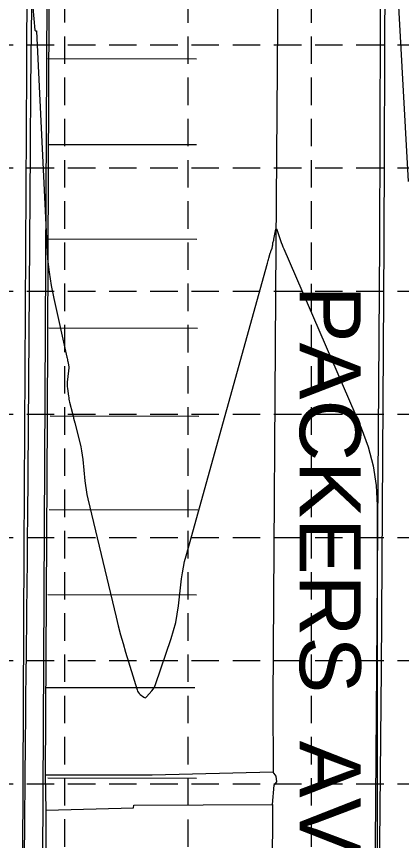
# Model space of a CAD drawing. Extents: x 4841 to 5381, y 4863 to 5725.
# Drawn here: x 4957.9 to 5000, y 5516.2 to 5606.2 of the extents above; entities that cross this region are included whole.
import ezdxf
from ezdxf.enums import TextEntityAlignment as Align

# ---------------------------------------------------------------- set-up
doc = ezdxf.new("R2010")
doc.units = 0
doc.header["$MEASUREMENT"] = 0
doc.linetypes.add('HIDDEN', pattern=[0.375, 0.25, -0.125])
for name, color, linetype, lineweight in [('10', 7, 'Continuous', 0), ('27', 7, 'Continuous', 0), ('30', 7, 'Continuous', 0), ('EC', 35, 'Continuous', 0)]:
    doc.layers.add(name, color=color, linetype=linetype, lineweight=lineweight)
doc.layers.add('GRID', color=254, linetype='HIDDEN')
doc.styles.get("Standard").update_dxf_attribs({"font": 'ARIAL.TTF'})

msp = doc.modelspace()

# ---------------------------------------------------------------- linework, layer by layer
at = {"layer": '27', "color": 7, "linetype": 'Continuous', "lineweight": 0}
msp.add_line((4961.147, 5519.571), (4961.067, 5523.391), dxfattribs=at)
for points in [[(4997.735, 5650.245), (4997.755, 5641.248), (4997.547, 5581.513), (4997.22, 5534.95), (4997.07, 5515.937), (4997.042, 5503.817), (4999.949, 5498.452), (4999.629, 5460.46), (4999.449, 5408.861), (4998.928, 5341.438)], [(4998.235, 5650.246), (4998.255, 5641.248), (4998.047, 5581.51), (4997.72, 5534.946), (4997.57, 5515.934), (4997.542, 5503.943), (5000.45, 5498.577), (5000.129, 5460.457), (4999.949, 5408.859), (4999.428, 5341.434)], [(4973.846, 5641.602), (4959.13, 5641.629), (4958.979, 5600.462), (4958.714, 5548.021), (4958.546, 5514.357), (4957.985, 5458.128), (4957.717, 5410.398), (4957.28, 5402.247), (4957.576, 5374.493), (4956.999, 5320.571), (4956.894, 5285.647)], [(4961.067, 5523.391), (4961.272, 5562.347), (4961.502, 5615.728), (4961.727, 5630.616), (4963.563, 5630.362), (4963.269, 5631.81), (4963.179, 5632.153), (4962.549, 5632.155), (4962.509, 5631.816), (4961.673, 5631.868), (4961.681, 5639.175), (4973.848, 5639.101), (4986.368, 5639.154)], [(4986.678, 5639.204), (4986.25, 5581.284), (4985.912, 5531.579), (4985.942, 5523.693)], [(4961.147, 5519.571), (4970.673, 5519.813), (4970.738, 5520.116), (4985.869, 5520.172), (4986.053, 5522.296), (4986.355, 5522.671), (4986.264, 5523.278), (4985.942, 5523.693), (4972.741, 5523.377), (4961.067, 5523.391)], [(4985.869, 5520.172), (4985.869, 5520.172), (4985.753, 5497.606), (4985.492, 5452.102), (4985.217, 5404.464), (4985.043, 5379.771)], [(4961.158, 5512.55), (4961.147, 5519.571)]]:
    msp.add_lwpolyline(points, dxfattribs=at)
at = {"layer": '30', "color": 7, "linetype": 'Continuous', "lineweight": 0}
msp.add_line((4961.342, 5631.263), (4959.684, 5297.306), dxfattribs=at)
for points in [[(4961.33, 5601.637), (4977.563, 5601.625)], [(4961.33, 5592.261), (4977.563, 5592.249)], [(4961.359, 5581.947), (4977.592, 5581.935)], [(4961.448, 5572.228), (4977.681, 5572.216)], [(4961.583, 5562.614), (4977.816, 5562.602)], [(4961.465, 5552.388), (4977.698, 5552.376)], [(4961.33, 5543.102), (4977.563, 5543.09)], [(4961.137, 5532.966), (4977.37, 5532.954)], [(4961.33, 5523.084), (4977.563, 5523.072)]]:
    msp.add_lwpolyline(points, dxfattribs=at)
at = {"layer": 'EC', "color": 35, "linetype": 'Continuous', "lineweight": 0}
for points in [[(5000.714, 5588.214), (4998.325, 5631.752)], [(4958.76, 5514.154), (4958.892, 5527.166), (4958.916, 5529.564), (4958.94, 5531.962), (4958.965, 5534.36), (4958.99, 5536.758), (4959.071, 5544.592), (4959.088, 5546.271), (4959.104, 5547.949), (4959.118, 5549.628), (4959.131, 5551.306), (4959.426, 5591.64), (4959.434, 5592.646), (4959.441, 5593.651), (4959.449, 5594.656), (4959.456, 5595.661), (4959.48, 5598.944), (4959.485, 5599.648), (4959.492, 5600.352), (4959.499, 5601.055), (4959.507, 5601.759), (4959.574, 5607.208)], [(4959.686, 5607.212), (4959.912, 5604.752), (4959.917, 5604.727), (4959.929, 5604.708), (4959.947, 5604.695), (4959.971, 5604.688), (4960.06, 5604.673), (4960.076, 5604.668), (4960.088, 5604.659), (4960.096, 5604.646), (4960.099, 5604.629), (4961.203, 5581.214), (4961.303, 5579.759), (4961.465, 5578.313), (4961.689, 5576.875), (4961.976, 5575.445), (4963.407, 5569.019), (4963.432, 5568.906), (4963.458, 5568.792), (4963.483, 5568.679), (4963.508, 5568.565), (4963.588, 5568.195), (4963.602, 5568.115), (4963.61, 5568.035), (4963.611, 5567.955), (4963.606, 5567.874), (4963.465, 5566.588), (4963.446, 5566.34), (4963.441, 5566.092), (4963.45, 5565.844), (4963.475, 5565.596), (4963.579, 5564.787), (4963.604, 5564.614), (4963.634, 5564.442), (4963.669, 5564.271), (4963.709, 5564.1), (4964.011, 5562.888), (4964.076, 5562.629), (4964.141, 5562.369), (4964.207, 5562.109), (4964.273, 5561.85), (4964.817, 5559.711), (4964.925, 5559.251), (4965.015, 5558.788), (4965.087, 5558.321), (4965.142, 5557.852), (4965.369, 5555.521), (4965.426, 5555.022), (4965.501, 5554.527), (4965.592, 5554.034), (4965.7, 5553.545), (4968.787, 5540.644), (4969.024, 5539.683), (4969.276, 5538.726), (4969.542, 5537.773), (4969.822, 5536.824), (4971.073, 5532.698), (4971.127, 5532.557), (4971.2, 5532.429), (4971.292, 5532.313), (4971.403, 5532.21), (4971.797, 5531.895), (4971.879, 5531.847), (4971.959, 5531.835), (4972.035, 5531.86), (4972.107, 5531.923), (4972.705, 5532.609), (4972.825, 5532.76), (4972.928, 5532.921), (4973.016, 5533.092), (4973.086, 5533.271), (4974.799, 5538.313), (4975.07, 5539.184), (4975.292, 5540.066), (4975.468, 5540.959), (4975.595, 5541.862), (4975.934, 5544.831), (4976.019, 5545.465), (4976.129, 5546.093), (4976.263, 5546.718), (4976.423, 5547.337), (4985.308, 5579.283), (4985.349, 5579.427), (4985.39, 5579.571), (4985.432, 5579.715), (4985.474, 5579.859), (4985.63, 5580.38), (4985.653, 5580.454), (4985.676, 5580.529), (4985.701, 5580.603), (4985.727, 5580.677), (4985.82, 5580.942), (4985.833, 5580.982), (4985.844, 5581.023), (4985.854, 5581.064), (4985.862, 5581.106), (4985.885, 5581.243), (4985.889, 5581.272), (4985.893, 5581.301), (4985.897, 5581.331), (4985.901, 5581.36), (4985.917, 5581.512), (4985.921, 5581.538), (4985.927, 5581.563), (4985.935, 5581.587), (4985.945, 5581.611), (4985.983, 5581.689), (4985.99, 5581.706), (4985.995, 5581.723), (4985.999, 5581.741), (4986.002, 5581.759), (4986.01, 5581.837), (4986.012, 5581.854), (4986.014, 5581.87), (4986.016, 5581.887), (4986.019, 5581.904), (4986.191, 5582.842), (4986.231, 5582.994), (4986.278, 5583.047), (4986.332, 5583.001), (4986.393, 5582.856), (4986.751, 5581.772), (4986.831, 5581.541), (4986.915, 5581.311), (4987.005, 5581.084), (4987.099, 5580.858), (4995.549, 5561.299), (4996.315, 5559.251), (4996.862, 5557.157), (4997.191, 5555.019), (4997.302, 5552.835), (4997.308, 5544.829), (4997.309, 5543.683), (4997.309, 5542.538), (4997.308, 5541.392), (4997.306, 5540.246), (4997.301, 5536.504), (4997.3, 5535.702), (4997.298, 5534.9), (4997.297, 5534.098), (4997.296, 5533.296), (4997.292, 5530.315), (4997.291, 5529.676), (4997.291, 5529.037), (4997.291, 5528.399), (4997.291, 5527.76), (4997.299, 5512.116)]]:
    msp.add_lwpolyline(points, dxfattribs=at)
at = {"layer": 'GRID', "color": 252, "linetype": 'HIDDEN', "lineweight": 0, "ltscale": 12}
for p, q in [((4963.291, 4930.562), (4963.154, 5710.242)), ((4976.636, 4930.559), (4976.639, 5710.234)), ((4990.125, 4930.557), (4990.11, 5710.231)), ((4855.523, 5603.156), (5366.685, 5603.156)), ((4855.523, 5589.704), (5366.685, 5589.704)), ((4855.523, 5576.253), (5366.685, 5576.253)), ((4855.523, 5562.801), (5366.685, 5562.801)), ((4855.523, 5549.35), (5366.685, 5549.35)), ((4855.523, 5535.898), (5366.685, 5535.898)), ((4855.523, 5522.446), (5366.685, 5522.446))]:
    msp.add_line(p, q, dxfattribs=at)

# ---------------------------------------------------------------- texts
at = {"layer": '10', "color": 7, "linetype": 'Continuous', "lineweight": 0}
msp.add_text('PACKERS  AVENUE', height=6.66799, rotation=270, dxfattribs=at).set_placement((4988.84, 5532.841), align=Align.CENTER)

doc.saveas('drawing.dxf')
